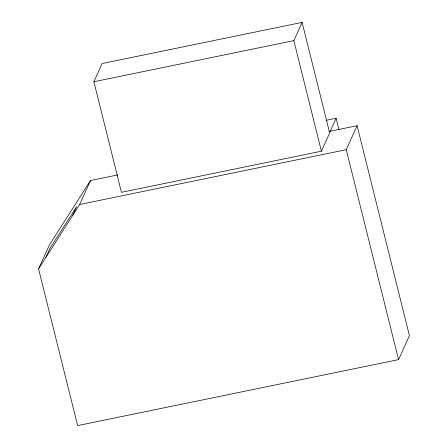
<?xml version="1.0" encoding="UTF-8"?>
<svg xmlns="http://www.w3.org/2000/svg" width="448" height="448" viewBox="0 0 448 448"><rect width="100%" height="100%" fill="white"/><g stroke="black" fill="none" stroke-linecap="round" stroke-linejoin="round"><path stroke-width="0.67" d="M93.884 81.743L102.155 63.515L302.114 22.4L329.678 132.978L321.406 151.206L121.442 192.315L93.884 81.743L293.849 40.628L302.114 22.4M329.006 131.482L357.106 125.709L409.433 335.642L398.558 359.621L77.633 425.6L38.567 268.867L49.442 244.888L90.513 180.516L117.925 174.882M45.853 257.449L49.941 248.438L76.714 206.472L72.632 215.477M38.567 268.867L79.638 204.495L90.513 180.516M330.086 131.578L336.129 118.266L326.547 120.238M398.558 359.621L346.231 149.682L357.106 125.709M79.638 204.495L346.231 149.682M336.129 118.266L339.002 129.802M293.849 40.628L321.406 151.206"/></g></svg>
